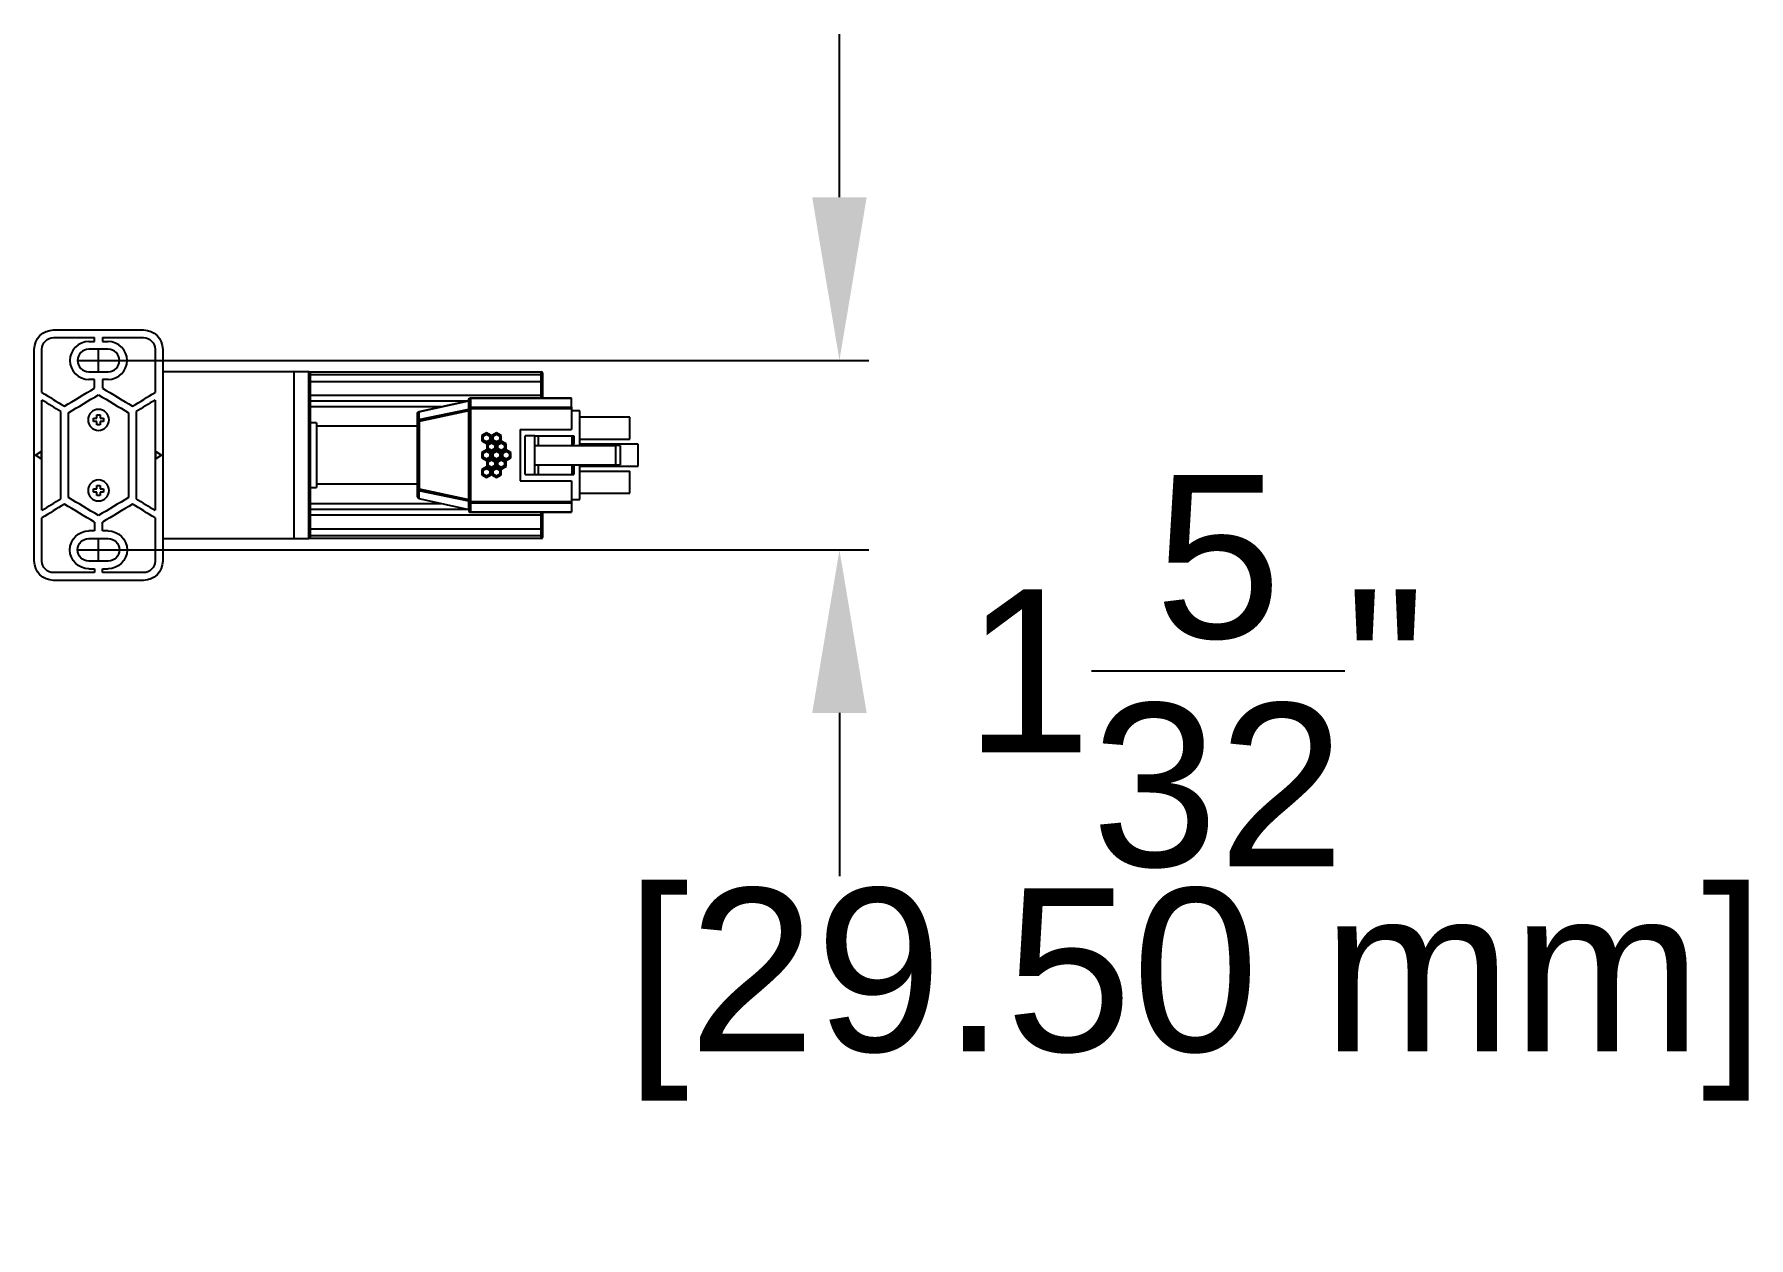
# Model space of a CAD drawing. Header units: inches. Extents: x 15.7 to 90.5, y -14.2 to 12.3.
# Drawn here: x 79.15 to 89.66, y -10.64 to -3.26 of the extents above; entities that cross this region are included whole.
import ezdxf

# ---------------------------------------------------------------- set-up
doc = ezdxf.new("R2010")
doc.units = ezdxf.units.IN
doc.header["$MEASUREMENT"] = 0
doc.linetypes.add('CENTER', pattern=[0.6, 0.375, -0.075, 0.075, -0.075])
doc.layers.get('Defpoints').update_dxf_attribs({"color": 1})
doc.layers.add('Nano', color=7, linetype='Continuous')
doc.styles.get("Standard").update_dxf_attribs({"font": 'Arial.ttf'})
doc.dimstyles.new('1 DIM', dxfattribs={"dimscale": 0, "dimtxt": 1, "dimasz": 1, "dimexe": 0.18, "dimexo": 0.0625, "dimgap": 0.09, "dimtad": 0, "dimtih": 1, "dimtoh": 1, "dimdec": 5, "dimzin": 0, "dimdsep": 46, "dimlunit": 4, "dimtxsty": 'Standard', "dimcen": 0.5, "dimadec": 0, "dimazin": 0, "dimtfac": 1, "dimtdec": 5, "dimtofl": 0, "dimtmove": 0, "dimatfit": 3, "dimfxl": 1, "dimtolj": 1, "dimtzin": 0, "dimarcsym": 0})

# ---------------------------------------------------------------- blocks, each defined once
blk = doc.blocks.new('*D8')
at = {"layer": 'Defpoints', "color": 0, "lineweight": -2, "transparency": 16777216}
for p, q in [((84.085, -4.259), (84.085, -3.259)), ((79.605, -5.259), (84.265, -5.259)), ((79.605, -6.421), (84.265, -6.421)), ((84.085, -7.421), (84.085, -8.421))]:
    blk.add_line(p, q, dxfattribs=at)
at = {"layer": 'Defpoints', "color": 0, "transparency": 16777216}
for p in [(79.542, -5.259), (79.542, -6.421), (84.085, -6.421)]:
    blk.add_point(p, dxfattribs=at)
for points in [[(83.918, -4.259), (84.252, -4.259), (84.085, -5.259)], [(83.918, -7.421), (84.252, -7.421), (84.085, -6.421)]]:
    blk.add_solid(points, dxfattribs=at)
at = {"layer": 'Defpoints', "color": 0, "transparency": 16777216, "char_height": 1, "attachment_point": 5}
for s, insert in [('\\A1;1{\\H1x;\\S5/32;}"', (86.266, -7.162)), ('\\A1;[29.50 mm]', (86.266, -9.147))]:
    blk.add_mtext(s, dxfattribs=dict(at, insert=insert))

msp = doc.modelspace()

# ---------------------------------------------------------------- linework, layer by layer
at = {"layer": 'Nano', "linetype": 'Continuous'}
for p, q in [((79.266737, -5.072475), (79.817917, -5.072475)), ((79.266737, -5.119719), (79.518705, -5.119719)), ((79.483272, -5.143341), (79.518705, -5.143341)), ((79.518705, -5.143341), (79.518705, -5.119719)), ((79.565949, -5.119719), (79.817917, -5.119719)), ((79.565949, -5.119719), (79.565949, -5.143341)), ((79.565949, -5.143341), (79.601382, -5.143341)), ((79.148627, -6.489795), (79.148627, -5.190585)), ((79.195871, -5.455999), (79.195871, -5.190585)), ((79.601382, -5.190585), (79.483272, -5.190585)), ((79.888783, -5.190585), (79.888783, -5.455999)), ((79.936027, -5.190585), (79.936027, -6.489795)), ((79.483272, -5.32838), (79.601382, -5.32838)), ((80.741144, -5.32838), (79.936002, -5.32838)), ((80.741144, -6.352), (80.741144, -5.32838)), ((80.831695, -5.32838), (80.741144, -5.32838)), ((80.741144, -6.352), (80.741144, -5.32838)), ((80.831695, -6.352), (80.831695, -5.32838)), ((80.831695, -5.32838), (82.256889, -5.32838)), ((80.839569, -5.336254), (80.839569, -6.344126)), ((82.256889, -5.347621), (80.839569, -5.347621)), ((82.256889, -5.347621), (82.256889, -5.32838)), ((82.256889, -5.388968), (82.256889, -5.347621)), ((82.264763, -5.336254), (82.264763, -5.35293)), ((82.264763, -5.35293), (82.264763, -5.391753)), ((79.518705, -5.375624), (79.483272, -5.375624)), ((79.518705, -5.428783), (79.518705, -5.375624)), ((79.565949, -5.375624), (79.565949, -5.428783)), ((79.601382, -5.375624), (79.565949, -5.375624)), ((80.839569, -5.388968), (82.256889, -5.388968)), ((82.256889, -5.471426), (82.256889, -5.388968)), ((82.264763, -5.391753), (82.264763, -5.473852)), ((79.195871, -6.178174), (79.195871, -5.502207)), ((79.888783, -5.502207), (79.888783, -6.178174)), ((80.839569, -5.471426), (82.256889, -5.471426)), ((80.839569, -5.507698), (81.806598, -5.507698)), ((81.640766, -5.544191), (80.839569, -5.544191)), ((81.506322, -5.573776), (81.81201, -5.506507)), ((81.81201, -5.506901), (81.506405, -5.574151)), ((81.506405, -5.621949), (81.81201, -5.557559)), ((81.81201, -5.569148), (81.508448, -5.633108)), ((81.81201, -5.55688), (81.81201, -5.502024)), ((81.81201, -6.123501), (81.81201, -5.55688)), ((81.823821, -5.55688), (81.81201, -5.55688)), ((81.823821, -5.490616), (81.823821, -5.490213)), ((81.823821, -5.490213), (82.441931, -5.490213)), ((81.823821, -5.490616), (81.823821, -5.545472)), ((82.441931, -5.490616), (81.823821, -5.490616)), ((81.823821, -5.545472), (82.441931, -5.545472)), ((81.823821, -5.55688), (81.823821, -5.545472)), ((82.441931, -5.55688), (81.823821, -5.55688)), ((81.823821, -5.55688), (81.823821, -6.123501)), ((82.256889, -5.490616), (82.256889, -5.471426)), ((82.264763, -5.473852), (82.264763, -5.490616)), ((82.441931, -5.490213), (82.441931, -5.490616)), ((82.441931, -5.545472), (82.441931, -5.490616)), ((82.441931, -5.545472), (82.441931, -5.55688)), ((82.441931, -5.55688), (82.441931, -5.68271)), ((82.493112, -5.568537), (82.441931, -5.568537)), ((82.493112, -5.78114), (82.493112, -5.568537)), ((79.510831, -5.613813), (79.532485, -5.613813)), ((79.510831, -5.633498), (79.510831, -5.613813)), ((79.532485, -5.633498), (79.510831, -5.633498)), ((79.532485, -5.613813), (79.532485, -5.592159)), ((79.532485, -5.592159), (79.55217, -5.592159)), ((79.532485, -5.655151), (79.532485, -5.633498)), ((79.55217, -5.655151), (79.532485, -5.655151)), ((79.55217, -5.592159), (79.55217, -5.613813)), ((79.55217, -5.613813), (79.573823, -5.613813)), ((79.55217, -5.633498), (79.55217, -5.655151)), ((79.573823, -5.633498), (79.55217, -5.633498)), ((79.573823, -5.613813), (79.573823, -5.633498)), ((80.878939, -5.641372), (80.839569, -5.641372)), ((80.878939, -5.641372), (80.878939, -5.84019)), ((81.497049, -5.663025), (80.878939, -5.663025)), ((81.497049, -5.633108), (81.497049, -5.585311)), ((81.497049, -5.633108), (81.508448, -5.633108)), ((81.497049, -6.047273), (81.497049, -5.633108)), ((81.506322, -5.573776), (81.506405, -5.574151)), ((81.506405, -5.574151), (81.506405, -5.621949)), ((81.508448, -5.633108), (81.508448, -6.047273)), ((82.800199, -5.607907), (82.493112, -5.607907)), ((82.800199, -5.741765), (82.800199, -5.607907)), ((81.920979, -5.702379), (81.892325, -5.718922)), ((81.892325, -5.718922), (81.892325, -5.752009)), ((81.900508, -5.723647), (81.892325, -5.718922)), ((81.900508, -5.747285), (81.892325, -5.752009)), ((81.892325, -5.752009), (81.920979, -5.768553)), ((81.900508, -5.723647), (81.920979, -5.711828)), ((81.900508, -5.747285), (81.900508, -5.723647)), ((81.920979, -5.759104), (81.900508, -5.747285)), ((81.920979, -5.711828), (81.920979, -5.702379)), ((81.949633, -5.718922), (81.920979, -5.702379)), ((81.920979, -5.711828), (81.94145, -5.723647)), ((81.94145, -5.747285), (81.920979, -5.759104)), ((81.920979, -5.768553), (81.949633, -5.752009)), ((81.920979, -5.768553), (81.920979, -5.759104)), ((81.951339, -5.754706), (81.922655, -5.771267)), ((81.930902, -5.776029), (81.922655, -5.771267)), ((81.922655, -5.771267), (81.922655, -5.804389)), ((81.930902, -5.776029), (81.951339, -5.76423)), ((81.930902, -5.799627), (81.930902, -5.776029)), ((81.94145, -5.723647), (81.949633, -5.718922)), ((81.94145, -5.723647), (81.94145, -5.747285)), ((81.94145, -5.747285), (81.949633, -5.752009)), ((81.949633, -5.752009), (81.949633, -5.718922)), ((81.980023, -5.771267), (81.951339, -5.754706)), ((81.951339, -5.76423), (81.951339, -5.754706)), ((81.951339, -5.76423), (81.971776, -5.776029)), ((81.981609, -5.702379), (81.952955, -5.718922)), ((81.961138, -5.723647), (81.952955, -5.718922)), ((81.952955, -5.718922), (81.952955, -5.752009)), ((81.961138, -5.747285), (81.952955, -5.752009)), ((81.952955, -5.752009), (81.981609, -5.768553)), ((81.961138, -5.723647), (81.981609, -5.711828)), ((81.961138, -5.747285), (81.961138, -5.723647)), ((81.981609, -5.759104), (81.961138, -5.747285)), ((81.971776, -5.776029), (81.980023, -5.771267)), ((81.971776, -5.776029), (81.971776, -5.799627)), ((81.980023, -5.804389), (81.980023, -5.771267)), ((82.010263, -5.718922), (81.981609, -5.702379)), ((81.981609, -5.711828), (81.981609, -5.702379)), ((81.981609, -5.711828), (82.00208, -5.723647)), ((82.00208, -5.747285), (81.981609, -5.759104)), ((81.981609, -5.768553), (82.010263, -5.752009)), ((81.981609, -5.768553), (81.981609, -5.759104)), ((82.011969, -5.754706), (81.983285, -5.771267)), ((81.983285, -5.771267), (81.983285, -5.804389)), ((81.991532, -5.776029), (81.983285, -5.771267)), ((81.991532, -5.776029), (82.011969, -5.76423)), ((81.991532, -5.799627), (81.991532, -5.776029)), ((82.00208, -5.723647), (82.010263, -5.718922)), ((82.00208, -5.723647), (82.00208, -5.747285)), ((82.00208, -5.747285), (82.010263, -5.752009)), ((82.010263, -5.752009), (82.010263, -5.718922)), ((82.011969, -5.76423), (82.011969, -5.754706)), ((82.040653, -5.771267), (82.011969, -5.754706)), ((82.011969, -5.76423), (82.032406, -5.776029)), ((82.032406, -5.776029), (82.040653, -5.771267)), ((82.032406, -5.776029), (82.032406, -5.799627)), ((82.040653, -5.804389), (82.040653, -5.771267)), ((82.12697, -5.68271), (82.12697, -5.997671)), ((82.12697, -5.68271), (82.441931, -5.68271)), ((82.217522, -5.72208), (82.158467, -5.72208)), ((82.158467, -5.958301), (82.158467, -5.72208)), ((82.217522, -5.958301), (82.217522, -5.72208)), ((82.217522, -5.72208), (82.237207, -5.72208)), ((82.237207, -5.72208), (82.237207, -5.781135)), ((82.237207, -5.72208), (82.4439, -5.72208)), ((82.4439, -5.72208), (82.4439, -5.781135)), ((82.4439, -5.72208), (82.455711, -5.72208)), ((82.4439, -5.773261), (82.455711, -5.773261)), ((82.455711, -5.72208), (82.455711, -5.773261)), ((82.493112, -5.741765), (82.800199, -5.741765)), ((82.85138, -5.773261), (82.493112, -5.773261)), ((82.85138, -5.90712), (82.85138, -5.773261)), ((79.156501, -5.84019), (79.189966, -5.817881)), ((79.189966, -5.8625), (79.156501, -5.84019)), ((79.189966, -5.817881), (79.189966, -5.8625)), ((79.894689, -5.8625), (79.894689, -5.817881)), ((79.894689, -5.817881), (79.928153, -5.84019)), ((79.928153, -5.84019), (79.894689, -5.8625)), ((80.878939, -5.84019), (80.878939, -6.039009)), ((81.92104, -5.80733), (81.892582, -5.82376)), ((81.892582, -5.82376), (81.892582, -5.856621)), ((81.900344, -5.828242), (81.892582, -5.82376)), ((81.900344, -5.852139), (81.892582, -5.856621)), ((81.892582, -5.856621), (81.92104, -5.873051)), ((81.900344, -5.828242), (81.92104, -5.816293)), ((81.900344, -5.852139), (81.900344, -5.828242)), ((81.92104, -5.864088), (81.900344, -5.852139)), ((81.92104, -5.816293), (81.92104, -5.80733)), ((81.949498, -5.82376), (81.92104, -5.80733)), ((81.92104, -5.816293), (81.941736, -5.828242)), ((81.941736, -5.852139), (81.92104, -5.864088)), ((81.92104, -5.873051), (81.949498, -5.856621)), ((81.92104, -5.873051), (81.92104, -5.864088)), ((81.930902, -5.799627), (81.922655, -5.804389)), ((81.922655, -5.804389), (81.951339, -5.82095)), ((81.951339, -5.859431), (81.922655, -5.875992)), ((81.922655, -5.875992), (81.922655, -5.909114)), ((81.930902, -5.880753), (81.922655, -5.875992)), ((81.951339, -5.811427), (81.930902, -5.799627)), ((81.930902, -5.880753), (81.951339, -5.868954)), ((81.930902, -5.904352), (81.930902, -5.880753)), ((81.941736, -5.828242), (81.949498, -5.82376)), ((81.941736, -5.828242), (81.941736, -5.852139)), ((81.941736, -5.852139), (81.949498, -5.856621)), ((81.949498, -5.856621), (81.949498, -5.82376)), ((81.971776, -5.799627), (81.951339, -5.811427)), ((81.951339, -5.82095), (81.980023, -5.804389)), ((81.951339, -5.82095), (81.951339, -5.811427)), ((81.980023, -5.875992), (81.951339, -5.859431)), ((81.951339, -5.868954), (81.951339, -5.859431)), ((81.951339, -5.868954), (81.971776, -5.880753)), ((81.98167, -5.80733), (81.953212, -5.82376)), ((81.953212, -5.82376), (81.953212, -5.856621)), ((81.960974, -5.828242), (81.953212, -5.82376)), ((81.960974, -5.852139), (81.953212, -5.856621)), ((81.953212, -5.856621), (81.98167, -5.873051)), ((81.960974, -5.828242), (81.98167, -5.816293)), ((81.960974, -5.852139), (81.960974, -5.828242)), ((81.98167, -5.864088), (81.960974, -5.852139)), ((81.971776, -5.799627), (81.980023, -5.804389)), ((81.971776, -5.880753), (81.980023, -5.875992)), ((81.971776, -5.880753), (81.971776, -5.904352)), ((81.980023, -5.909114), (81.980023, -5.875992)), ((81.98167, -5.816293), (81.98167, -5.80733)), ((82.010128, -5.82376), (81.98167, -5.80733)), ((81.98167, -5.816293), (82.002366, -5.828242)), ((82.002366, -5.852139), (81.98167, -5.864088)), ((81.98167, -5.873051), (82.010128, -5.856621)), ((81.98167, -5.873051), (81.98167, -5.864088)), ((81.991532, -5.799627), (81.983285, -5.804389)), ((81.983285, -5.804389), (82.011969, -5.82095)), ((82.011969, -5.859431), (81.983285, -5.875992)), ((81.983285, -5.875992), (81.983285, -5.909114)), ((81.991532, -5.880753), (81.983285, -5.875992)), ((82.011969, -5.811427), (81.991532, -5.799627)), ((81.991532, -5.880753), (82.011969, -5.868954)), ((81.991532, -5.904352), (81.991532, -5.880753)), ((82.002366, -5.828242), (82.010128, -5.82376)), ((82.002366, -5.828242), (82.002366, -5.852139)), ((82.002366, -5.852139), (82.010128, -5.856621)), ((82.010128, -5.856621), (82.010128, -5.82376)), ((82.032406, -5.799627), (82.011969, -5.811427)), ((82.011969, -5.82095), (82.040653, -5.804389)), ((82.011969, -5.82095), (82.011969, -5.811427)), ((82.011969, -5.868954), (82.011969, -5.859431)), ((82.040653, -5.875992), (82.011969, -5.859431)), ((82.011969, -5.868954), (82.032406, -5.880753)), ((82.0423, -5.80733), (82.013842, -5.82376)), ((82.021604, -5.828242), (82.013842, -5.82376)), ((82.013842, -5.82376), (82.013842, -5.856621)), ((82.021604, -5.852139), (82.013842, -5.856621)), ((82.013842, -5.856621), (82.0423, -5.873051)), ((82.021604, -5.828242), (82.0423, -5.816293)), ((82.021604, -5.852139), (82.021604, -5.828242)), ((82.0423, -5.864088), (82.021604, -5.852139)), ((82.032406, -5.799627), (82.040653, -5.804389)), ((82.032406, -5.880753), (82.040653, -5.875992)), ((82.032406, -5.880753), (82.032406, -5.904352)), ((82.040653, -5.909114), (82.040653, -5.875992)), ((82.070758, -5.82376), (82.0423, -5.80733)), ((82.0423, -5.816293), (82.0423, -5.80733)), ((82.0423, -5.816293), (82.062996, -5.828242)), ((82.062996, -5.852139), (82.0423, -5.864088)), ((82.0423, -5.873051), (82.070758, -5.856621)), ((82.0423, -5.873051), (82.0423, -5.864088)), ((82.062996, -5.828242), (82.070758, -5.82376)), ((82.062996, -5.828242), (82.062996, -5.852139)), ((82.062996, -5.852139), (82.070758, -5.856621)), ((82.070758, -5.856621), (82.070758, -5.82376)), ((82.217522, -5.781135), (82.713585, -5.781135)), ((82.741144, -5.781135), (82.713585, -5.781135)), ((82.713585, -5.899246), (82.713585, -5.781135)), ((82.741144, -5.781135), (82.741144, -5.899246)), ((81.920979, -5.911828), (81.892325, -5.928371)), ((81.900508, -5.933096), (81.892325, -5.928371)), ((81.892325, -5.928371), (81.892325, -5.961458)), ((81.900508, -5.956734), (81.892325, -5.961458)), ((81.892325, -5.961458), (81.920979, -5.978002)), ((81.900508, -5.933096), (81.920979, -5.921277)), ((81.900508, -5.956734), (81.900508, -5.933096)), ((81.920979, -5.968553), (81.900508, -5.956734)), ((81.949633, -5.928371), (81.920979, -5.911828)), ((81.920979, -5.921277), (81.920979, -5.911828)), ((81.920979, -5.921277), (81.94145, -5.933096)), ((81.94145, -5.956734), (81.920979, -5.968553)), ((81.920979, -5.978002), (81.949633, -5.961458)), ((81.920979, -5.978002), (81.920979, -5.968553)), ((81.930902, -5.904352), (81.922655, -5.909114)), ((81.922655, -5.909114), (81.951339, -5.925674)), ((81.951339, -5.916151), (81.930902, -5.904352)), ((81.94145, -5.933096), (81.949633, -5.928371)), ((81.94145, -5.933096), (81.94145, -5.956734)), ((81.94145, -5.956734), (81.949633, -5.961458)), ((81.949633, -5.961458), (81.949633, -5.928371)), ((81.971776, -5.904352), (81.951339, -5.916151)), ((81.951339, -5.925674), (81.980023, -5.909114)), ((81.951339, -5.925674), (81.951339, -5.916151)), ((81.981609, -5.911828), (81.952955, -5.928371)), ((81.952955, -5.928371), (81.952955, -5.961458)), ((81.961138, -5.933096), (81.952955, -5.928371)), ((81.961138, -5.956734), (81.952955, -5.961458)), ((81.952955, -5.961458), (81.981609, -5.978002)), ((81.961138, -5.933096), (81.981609, -5.921277)), ((81.961138, -5.956734), (81.961138, -5.933096)), ((81.981609, -5.968553), (81.961138, -5.956734)), ((81.971776, -5.904352), (81.980023, -5.909114)), ((81.981609, -5.921277), (81.981609, -5.911828)), ((82.010263, -5.928371), (81.981609, -5.911828)), ((81.981609, -5.921277), (82.00208, -5.933096)), ((82.00208, -5.956734), (81.981609, -5.968553)), ((81.981609, -5.978002), (82.010263, -5.961458)), ((81.981609, -5.978002), (81.981609, -5.968553)), ((81.991532, -5.904352), (81.983285, -5.909114)), ((81.983285, -5.909114), (82.011969, -5.925674)), ((82.011969, -5.916151), (81.991532, -5.904352)), ((82.00208, -5.933096), (82.010263, -5.928371)), ((82.00208, -5.933096), (82.00208, -5.956734)), ((82.00208, -5.956734), (82.010263, -5.961458)), ((82.010263, -5.961458), (82.010263, -5.928371)), ((82.032406, -5.904352), (82.011969, -5.916151)), ((82.011969, -5.925674), (82.040653, -5.909114)), ((82.011969, -5.925674), (82.011969, -5.916151)), ((82.032406, -5.904352), (82.040653, -5.909114)), ((82.158467, -5.958301), (82.217522, -5.958301)), ((82.217522, -5.899246), (82.713585, -5.899246)), ((82.217522, -5.958301), (82.237207, -5.958301)), ((82.237207, -5.899246), (82.237207, -5.958301)), ((82.237207, -5.958301), (82.4439, -5.958301)), ((82.4439, -5.899246), (82.4439, -5.958301)), ((82.4439, -5.90712), (82.455711, -5.90712)), ((82.4439, -5.958301), (82.455711, -5.958301)), ((82.455711, -5.90712), (82.455711, -5.958301)), ((82.493112, -6.111844), (82.493112, -5.899241)), ((82.493112, -5.90712), (82.85138, -5.90712)), ((82.493112, -5.938616), (82.800199, -5.938616)), ((82.713585, -5.899246), (82.741144, -5.899246)), ((82.800199, -6.072474), (82.800199, -5.938616)), ((79.510831, -6.046883), (79.532485, -6.046883)), ((79.510831, -6.066568), (79.510831, -6.046883)), ((79.532485, -6.066568), (79.510831, -6.066568)), ((79.532485, -6.046883), (79.532485, -6.025229)), ((79.532485, -6.025229), (79.55217, -6.025229)), ((79.532485, -6.088221), (79.532485, -6.066568)), ((79.55217, -6.088221), (79.532485, -6.088221)), ((79.55217, -6.025229), (79.55217, -6.046883)), ((79.55217, -6.046883), (79.573823, -6.046883)), ((79.55217, -6.066568), (79.55217, -6.088221)), ((79.573823, -6.066568), (79.55217, -6.066568)), ((79.573823, -6.046883), (79.573823, -6.066568)), ((80.839569, -6.039009), (80.878939, -6.039009)), ((81.497049, -6.017356), (80.878939, -6.017356)), ((81.497049, -6.047273), (81.508448, -6.047273)), ((81.497049, -6.09507), (81.497049, -6.047273)), ((81.81201, -6.122822), (81.506405, -6.058432)), ((81.506405, -6.058432), (81.506405, -6.106229)), ((81.508448, -6.047273), (81.81201, -6.111232)), ((82.12697, -5.997671), (82.441931, -5.997671)), ((82.441931, -5.997671), (82.441931, -6.123501)), ((82.493112, -6.072474), (82.800199, -6.072474)), ((80.839569, -6.13619), (81.640766, -6.13619)), ((81.806598, -6.172682), (80.839569, -6.172682)), ((81.506405, -6.106229), (81.506322, -6.106605)), ((81.506322, -6.106605), (81.81201, -6.173873)), ((81.506405, -6.106229), (81.81201, -6.173479)), ((81.81201, -6.178356), (81.81201, -6.123501)), ((81.81201, -6.123501), (81.823821, -6.123501)), ((81.823821, -6.123501), (82.441931, -6.123501)), ((81.823821, -6.134909), (81.823821, -6.123501)), ((82.441931, -6.134909), (81.823821, -6.134909)), ((81.823821, -6.134909), (81.823821, -6.189765)), ((81.823821, -6.189765), (82.441931, -6.189765)), ((81.823821, -6.190167), (81.823821, -6.189765)), ((82.441931, -6.190167), (81.823821, -6.190167)), ((82.256889, -6.208954), (82.256889, -6.189765)), ((82.264763, -6.189765), (82.264763, -6.206529)), ((82.441931, -6.111844), (82.493112, -6.111844)), ((82.441931, -6.123501), (82.441931, -6.134909)), ((82.441931, -6.134909), (82.441931, -6.189765)), ((82.441931, -6.189765), (82.441931, -6.190167)), ((79.195871, -6.489795), (79.195871, -6.224382)), ((79.518705, -6.304756), (79.483272, -6.304756)), ((79.518705, -6.251597), (79.518705, -6.304756)), ((79.565949, -6.304756), (79.565949, -6.251597)), ((79.601382, -6.304756), (79.565949, -6.304756)), ((79.888783, -6.224382), (79.888783, -6.489795)), ((82.256889, -6.208954), (80.839569, -6.208954)), ((80.839569, -6.291413), (82.256889, -6.291413)), ((82.256889, -6.291413), (82.256889, -6.208954)), ((82.256889, -6.33276), (82.256889, -6.291413)), ((82.264763, -6.206529), (82.264763, -6.288627)), ((82.264763, -6.288627), (82.264763, -6.327451)), ((79.483272, -6.352), (79.601382, -6.352)), ((79.936002, -6.352), (80.741144, -6.352)), ((80.741144, -6.352), (80.831695, -6.352)), ((82.256889, -6.352), (80.831695, -6.352)), ((80.839569, -6.33276), (82.256889, -6.33276)), ((82.256889, -6.352), (82.256889, -6.33276)), ((82.264763, -6.327451), (82.264763, -6.344126)), ((79.601382, -6.489795), (79.483272, -6.489795)), ((79.518705, -6.560661), (79.266737, -6.560661)), ((79.817917, -6.607905), (79.266737, -6.607905)), ((79.483272, -6.537039), (79.518705, -6.537039)), ((79.518705, -6.537039), (79.518705, -6.560661)), ((79.565949, -6.537039), (79.601382, -6.537039)), ((79.565949, -6.560661), (79.565949, -6.537039)), ((79.817917, -6.560661), (79.565949, -6.560661))]:
    msp.add_line(p, q, dxfattribs=at)
at = {"layer": 'Nano', "color": 1, "linetype": 'CENTER', "ltscale": 0.7}
for p, q in [((79.542327, -5.32838), (79.542327, -5.190585)), ((79.542327, -6.489795), (79.542327, -6.352))]:
    msp.add_line(p, q, dxfattribs=at)
at = {"layer": 'Nano', "color": 1, "linetype": 'CENTER'}
for p, q in [((79.414375, -5.259483), (79.67028, -5.259483)), ((79.414375, -6.420898), (79.67028, -6.420898))]:
    msp.add_line(p, q, dxfattribs=at)
at = {"layer": 'Nano', "linetype": 'Continuous', "extrusion": (0, 0, -1)}
for centre in [(-79.542327, -5.623655), (-79.542327, -6.056725)]:
    msp.add_circle(centre, 0.064351, dxfattribs=at)
for centre, radius, start, end in [((-79.266737, -5.190585), 0.11811, 0, 90), ((-79.266737, -5.190585), 0.070866, 0.0000064, 90), ((-79.817917, -5.190585), 0.11811, 90, 179.9999354), ((-79.817917, -5.190585), 0.070866, 90, 179.9999786), ((-81.823821, -5.502024), 0.011811, 0, 90), ((-81.50886, -5.585311), 0.011811, 0, 77.5895896), ((-79.483272, -6.420898), 0.116141, 270, 90), ((-79.601382, -6.420898), 0.116141, 90, 270), ((-79.483272, -6.420898), 0.068897, 270, 90), ((-79.601382, -6.420898), 0.068897, 90, 270), ((-80.831695, -6.344126), 0.007874, 180, 270), ((-79.266737, -6.489795), 0.11811, 270, 0), ((-79.266737, -6.489795), 0.070866, 270, 0), ((-79.817917, -6.489795), 0.11811, 180, 270), ((-79.817917, -6.489795), 0.070866, 179.9999956, 270)]:
    msp.add_arc(centre, radius, start, end, dxfattribs=at)
at = {"layer": 'Nano', "linetype": 'Continuous'}
for centre, radius, start, end in [((79.483272, -5.259483), 0.116141, 90, 270), ((79.601382, -5.259483), 0.116141, 270, 90), ((79.483272, -5.259483), 0.068897, 90, 270), ((79.601382, -5.259483), 0.068897, 270, 90), ((80.831695, -5.336254), 0.007874, 0, 90), ((82.256889, -5.336254), 0.007874, 0, 90), ((81.50886, -6.09507), 0.011811, 180, 257.5895896), ((81.823821, -6.178356), 0.011811, 180, 270), ((82.256889, -6.344126), 0.007874, 270, 0)]:
    msp.add_arc(centre, radius, start, end, dxfattribs=at)
for centre, major_axis, ratio, start_param, end_param in [((82.256889, -5.35293), (0.007874, 0), 0.674191058, 0, 1.570796327), ((81.823821, -5.502024), (0.011811, 0), 0.965925826, 1.570796327, 3.141592654), ((81.823821, -5.55688), (0.011811, 0), 0.965925826, 1.570796327, 3.141592654), ((82.256889, -5.473852), (-0.007874, 0), 0.308036225, 3.141592654, 4.71238898), ((81.50886, -5.585311), (0.011811, 0), 0.965925826, 1.780235837, 3.141592654), ((81.50886, -5.633108), (0.011811, 0), 0.965925826, 1.780235837, 3.141592654), ((81.50886, -5.633108), (-0.002435, 0.011557), 0.034150598, 0.256101343, 1.563600997), ((81.50886, -6.047273), (-0.011811, 0), 0.965925826, 0, 1.361356817), ((81.50886, -6.09507), (-0.011811, 0), 0.965925826, 0, 1.361356817), ((81.50886, -6.047273), (0.002435, 0.011557), 0.034150598, 1.577991657, 2.88549131), ((81.823821, -6.123501), (-0.011811, 0), 0.965925826, 0, 1.570796327), ((81.823821, -6.178356), (-0.011811, 0), 0.965925826, 0, 1.570796327), ((82.256889, -6.206529), (-0.007874, 0), 0.308036225, 1.570796327, 3.141592654), ((82.256889, -6.327451), (-0.007874, 0), 0.674191058, 1.570796327, 3.141592654)]:
    msp.add_ellipse(centre, major_axis=major_axis, ratio=ratio, start_param=start_param, end_param=end_param, dxfattribs=at)
for points in [[(79.195871, -5.455999), (79.241578, -5.484084), (79.287285, -5.512169), (79.332992, -5.540254)], [(79.332992, -5.540254), (79.394897, -5.503097), (79.456801, -5.46594), (79.518705, -5.428783)], [(79.565949, -5.428783), (79.627854, -5.46594), (79.689758, -5.503097), (79.751662, -5.540254)], [(79.751662, -5.540254), (79.797369, -5.512169), (79.843076, -5.484084), (79.888783, -5.455999)], [(79.310675, -5.572749), (79.272407, -5.549235), (79.234139, -5.525721), (79.195871, -5.502207)], [(79.357919, -5.580394), (79.419388, -5.543498), (79.480858, -5.506602), (79.542327, -5.469706)], [(79.542327, -5.469706), (79.603797, -5.506602), (79.665267, -5.543498), (79.726736, -5.580394)], [(79.888783, -5.502207), (79.850516, -5.525721), (79.812248, -5.549235), (79.77398, -5.572749)], [(79.310675, -6.107632), (79.310675, -5.929338), (79.310675, -5.751043), (79.310675, -5.572749)], [(79.357919, -6.099987), (79.357919, -5.926789), (79.357919, -5.753591), (79.357919, -5.580394)], [(79.726736, -5.580394), (79.726736, -5.753591), (79.726736, -5.926789), (79.726736, -6.099987)], [(79.77398, -5.572749), (79.77398, -5.751043), (79.77398, -5.929338), (79.77398, -6.107632)], [(79.195871, -6.178174), (79.234139, -6.15466), (79.272407, -6.131146), (79.310675, -6.107632)], [(79.332992, -6.140127), (79.287285, -6.168212), (79.241578, -6.196297), (79.195871, -6.224382)], [(79.518705, -6.251597), (79.456801, -6.214441), (79.394897, -6.177284), (79.332992, -6.140127)], [(79.542327, -6.210675), (79.480858, -6.173779), (79.419388, -6.136883), (79.357919, -6.099987)], [(79.726736, -6.099987), (79.665267, -6.136883), (79.603797, -6.173779), (79.542327, -6.210675)], [(79.751662, -6.140127), (79.689758, -6.177284), (79.627854, -6.214441), (79.565949, -6.251597)], [(79.888783, -6.224382), (79.843076, -6.196297), (79.797369, -6.168212), (79.751662, -6.140127)], [(79.77398, -6.107632), (79.812248, -6.131146), (79.850516, -6.15466), (79.888783, -6.178174)]]:
    msp.add_open_spline(points, degree=3, dxfattribs=at)
for points in [[(82.264763, -5.391753), (82.264763, -5.391027), (82.263909, -5.390297), (82.261003, -5.38927), (82.258969, -5.388968), (82.256889, -5.388968)], [(82.256889, -6.291413), (82.258969, -6.291413), (82.261003, -6.291111), (82.263909, -6.290084), (82.264763, -6.289354), (82.264763, -6.288627)]]:
    msp.add_open_spline(points, degree=3, knots=[0, 0, 0, 0, 0.5, 0.5, 1, 1, 1, 1], dxfattribs=at)

# ---------------------------------------------------------------- dimensions: what is measured, and where the dimension line sits
at = {"layer": 'Defpoints'}
dim = msp.add_linear_dim(base=(84.0851116362, -6.4208978903), p1=(79.5423274617, -5.2594828904), p2=(79.5423274617, -6.4208978903), angle=90, dimstyle='1 DIM', override={"dimscale": 1, "dimpost": '\\X', "dimtmove": 2}, dxfattribs=at)
dim.commit()
dim.dimension.update_dxf_attribs({"geometry": '*D8', "text_midpoint": (86.2657519227, -8.4208978903), "dimtype": 160})

doc.saveas('drawing.dxf')
